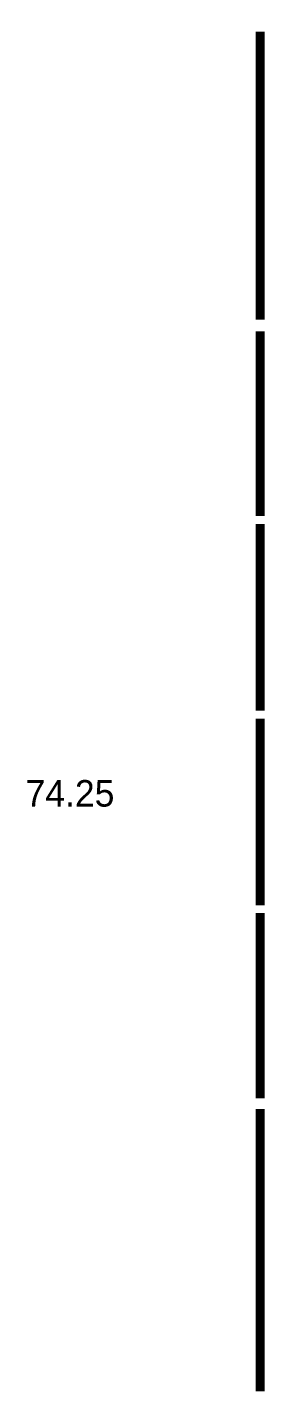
# Model space of a CAD drawing. Header units: millimetres. Extents: x -869187 to 1405794, y -1345622 to 197746.
# Drawn here: x 902379 to 915780, y -1096109 to -1018759 of the extents above; entities that cross this region are included whole.
import ezdxf

# ---------------------------------------------------------------- set-up
doc = ezdxf.new("R2010")
doc.units = ezdxf.units.MM
doc.header["$LTSCALE"] = 1000
doc.header["$MEASUREMENT"] = 0
doc.layers.get('0').update_dxf_attribs({"linetype": 'CONTINUOUS'})
doc.styles.add('나눔바른고딕', font='')
doc.styles.get('나눔바른고딕').set_extended_font_data('나눔바른고딕')

msp = doc.modelspace()

# ---------------------------------------------------------------- linework, layer by layer
at = {"color": 4, "ltscale": 10000, "const_width": 500}
for points in [[(915530.1, -1019009.5), (915530.1, -1035284.5)], [(915530.1, -1035934.5), (915530.1, -1046384.5)], [(915530.1, -1046834.5), (915530.1, -1057384.5)], [(915530.1, -1057834.5), (915530.1, -1068384.5)], [(915530.1, -1068834.5), (915530.1, -1079309.5)], [(915530.1, -1079909.5), (915530.1, -1095859.5)]]:
    msp.add_lwpolyline(points, dxfattribs=at)

# ---------------------------------------------------------------- texts
at = {"color": 4, "ltscale": 10000, "style": '나눔바른고딕'}
msp.add_text('74.25', height=1500, dxfattribs=at).set_placement((902275.8, -1062810.4))

doc.saveas('drawing.dxf')
